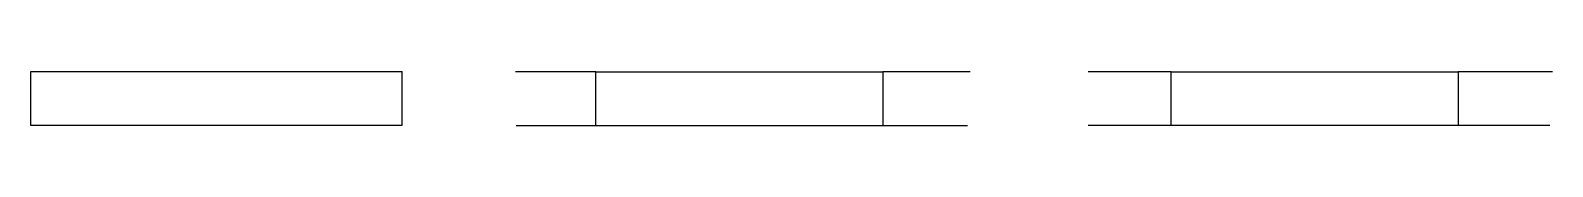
# Model space of a CAD drawing. Extents: x 18 to 184, y 258 to 264.
import ezdxf

# ---------------------------------------------------------------- set-up
doc = ezdxf.new("R2010")
doc.units = 0
for name, color, linetype in [('DOORS', 7, 'CONTINUOUS'), ('WALLS', 7, 'CONTINUOUS'), ('WINDOWS', 7, 'CONTINUOUS')]:
    doc.layers.add(name, color=color, linetype=linetype)

msp = doc.modelspace()

# ---------------------------------------------------------------- linework, layer by layer
at = {"layer": 'DOORS', "color": 1}
for p, q in [((142.481952, 263.851366), (173.805842, 263.851366)), ((142.481952, 257.978135), (173.805842, 257.978135))]:
    msp.add_line(p, q, dxfattribs=at)
at = {"layer": 'WALLS', "color": 3}
for p, q in [((58.591755, 263.857767), (18.041499, 263.857767)), ((18.041499, 263.857767), (18.041499, 257.984539)), ((58.578993, 257.98514), (58.578993, 263.858368)), ((79.721298, 263.85035), (70.948683, 263.85035)), ((79.721298, 257.977122), (79.721298, 263.85035)), ((120.550999, 263.85035), (111.045188, 263.85035)), ((111.045188, 263.85035), (111.045188, 257.977122)), ((142.494714, 263.850762), (133.412236, 263.850762)), ((142.481952, 257.978135), (142.481952, 263.851366)), ((184.087764, 263.851366), (173.805842, 263.851366)), ((173.805842, 263.851366), (173.805842, 257.978135)), ((18.041499, 257.984539), (58.591755, 257.984539)), ((71.043656, 257.977122), (79.721298, 257.977122)), ((111.045188, 257.977122), (120.268777, 257.977122)), ((133.412236, 257.977534), (142.494714, 257.977534)), ((173.805842, 257.978135), (183.805542, 257.978135))]:
    msp.add_line(p, q, dxfattribs=at)
at = {"layer": 'WINDOWS', "color": 1}
for p, q in [((79.721298, 263.85035), (111.045188, 263.85035)), ((79.721298, 257.977122), (111.045188, 257.977122))]:
    msp.add_line(p, q, dxfattribs=at)

doc.saveas('drawing.dxf')
